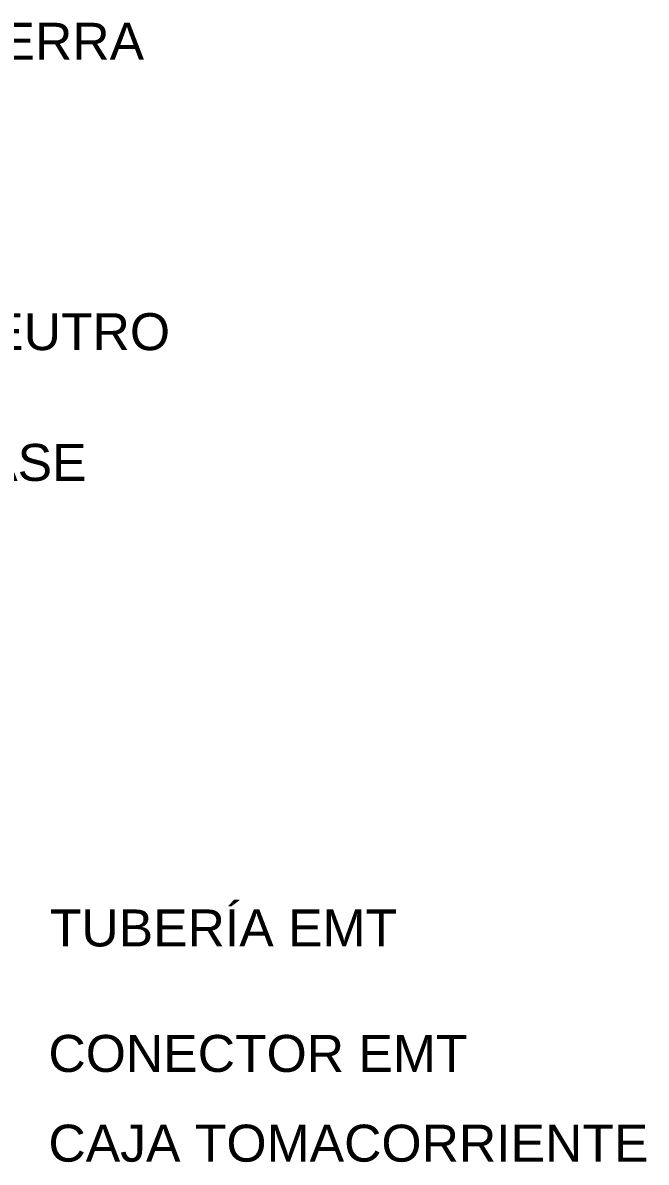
# Model space of a CAD drawing. Header units: metres. Extents: x 86 to 503, y -25 to 1141.
# Drawn here: x 267.59 to 283.89, y 59.65 to 89.46 of the extents above; entities that cross this region are included whole.
import ezdxf

# ---------------------------------------------------------------- set-up
doc = ezdxf.new("R2010")
doc.units = ezdxf.units.M
doc.styles.get("Standard").update_dxf_attribs({"font": 'arial.ttf'})

# ---------------------------------------------------------------- blocks, each defined once
blk = doc.blocks.new('A$Cbc242f17')
at = {"transparency": 33554687}
for s, height, p in [('TIERRA', 0.9676, (49.963, 28.847)), ('NEUTRO', 0.9676, (49.892, 21.249)), ('FASE', 0.9676, (49.884, 17.828)), ('TUBERÍA EMT', 0.96757, (52.452, 5.648)), ('CONECTOR EMT', 0.96757, (52.416, 2.365)), ('CAJA TOMACORRIENTE', 0.96757, (52.416, 0.017))]:
    blk.add_text(s, height=height, dxfattribs=at).set_placement(p)

msp = doc.modelspace()

# ---------------------------------------------------------------- block references
msp.add_blockref('A$Cbc242f17', (215.842, 59.647))

doc.saveas('drawing.dxf')
